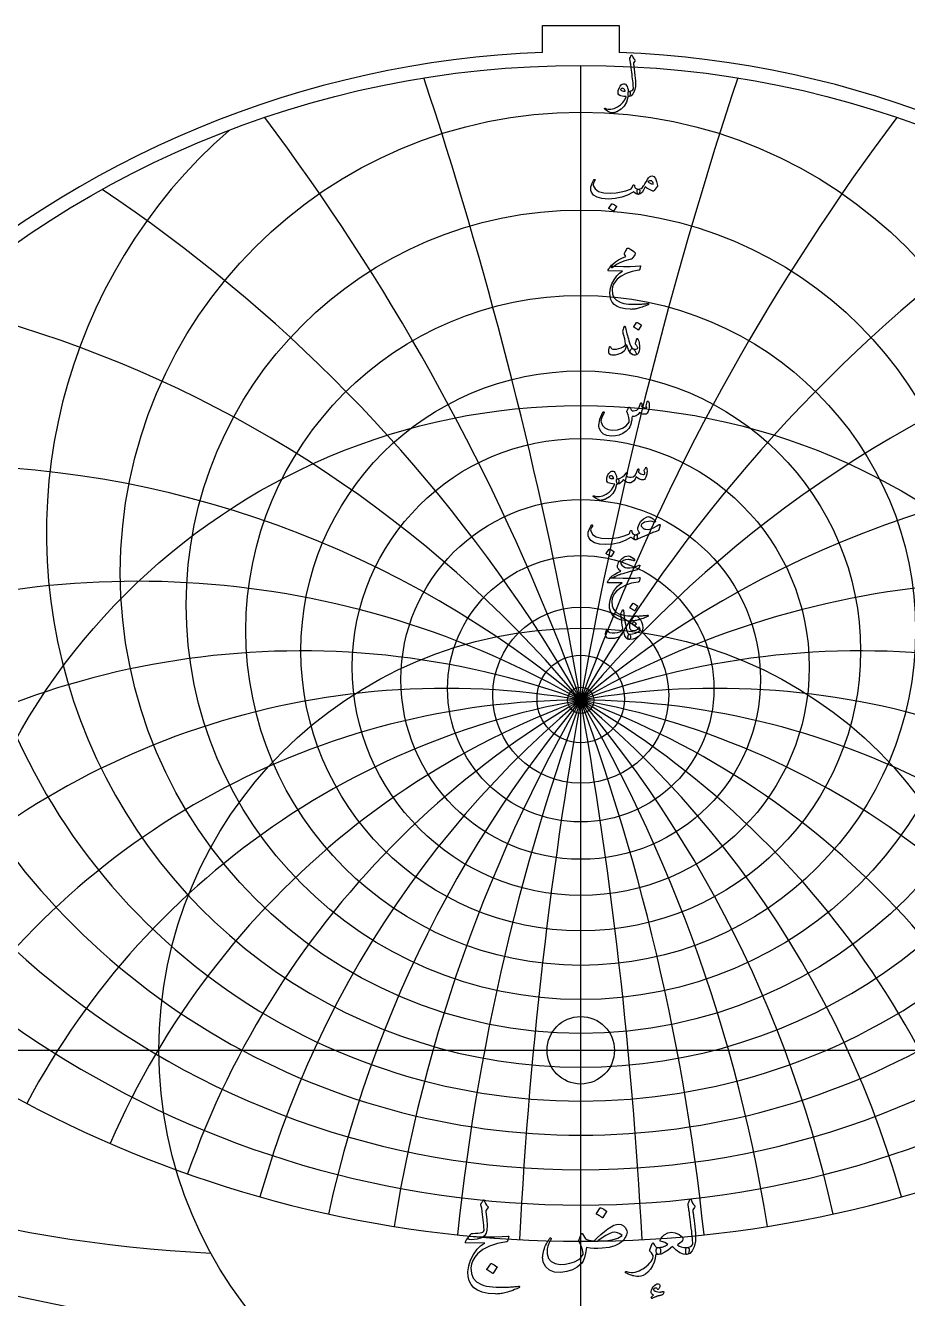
# Model space of a CAD drawing. Header units: millimetres. Extents: x -55 to 55, y -55 to 56.
# Drawn here: x -30.5 to 17.9, y -13.6 to 56.2 of the extents above; entities that cross this region are included whole.
import ezdxf

# ---------------------------------------------------------------- set-up
doc = ezdxf.new("R2010")
doc.units = ezdxf.units.MM
for name, color, linetype in [('CUT_INNER', 6, 'Continuous'), ('CUT_OUTER', 1, 'Continuous'), ('ENGRAVE', 7, 'Continuous'), ('ENGRAVE_FINE', 8, 'Continuous'), ('TEXT', 5, 'Continuous')]:
    doc.layers.add(name, color=color, linetype=linetype)

msp = doc.modelspace()

# ---------------------------------------------------------------- linework, layer by layer
at = {"layer": 'CUT_INNER'}
msp.add_circle((0, 0), 1.85, dxfattribs=at)
at = {"layer": 'CUT_OUTER'}
for points in [[(-2.1, 56.19), (2.1, 56.19), (2.1, 54.7095)], [(-2.1, 54.7095), (-2.1, 56.19)]]:
    msp.add_lwpolyline(points, dxfattribs=at)
for centre, radius, start, end in [((-0.0002, -0.0001), 54.7499, 132.890359, 87.801582), ((-0.0009, 0.0013), 54.7484, 92.19735, 132.890919)]:
    msp.add_arc(centre, radius, start, end, dxfattribs=at)
at = {"layer": 'ENGRAVE'}
for points in [[(0, -54), (0, 54)], [(-54, 0), (54, 0)]]:
    msp.add_lwpolyline(points, dxfattribs=at)
for centre, radius in [((0, 0), 54), ((0, 26.1785), 25.2529), ((0, 24.4241), 21.6421), ((0, 23.0203), 18.3667), ((0, 21.9001), 15.3488), ((0, 0), 35.3478), ((0, 21.015), 12.5288), ((0, 20.3302), 9.8597), ((0, 19.8203), 7.303), ((0, 19.4677), 4.8262), ((0, 0), 23.1383), ((0, 19.2606), 2.4006), ((0, 19.1923), 0.72)]:
    msp.add_circle(centre, radius, dxfattribs=at)
for centre, radius, start, end in [((0, 28.3784), 29.304, 131.172626, 48.827374), ((0, 31.1603), 33.9423, 157.98396, 22.01604), ((0, 34.7273), 39.3809, 176.664202, 3.335798), ((0, 39.3929), 45.9443, 191.904364, 348.095636), ((0, 45.6665), 54.1527, 205.149698, 334.850302), ((0, -22.9551), 42.1475, 33, 147), ((0, -22.9551), 42.1475, 33, 147), ((0, 54.4309), 64.9014, 217.070295, 322.929705), ((-16.834, 62.8253), 74.0261, 239.875199, 267.323307)]:
    msp.add_arc(centre, radius, start, end, dxfattribs=at)
at = {"layer": 'ENGRAVE_FINE'}
for centre, radius, start, end in [((-239.0301, -22.9551), 242.7175, 2.969013, 18.313318), ((-239.0301, -22.9551), 242.7175, 2.969013, 18.313318), ((239.0301, -22.9551), 242.7175, 161.686682, 177.030987), ((239.0301, -22.9551), 242.7175, 161.686682, 177.030987), ((-115.7992, -22.9551), 123.2309, 5.979733, 36.962322), ((-115.7992, -22.9551), 123.2309, 5.979733, 36.962322), ((115.7992, -22.9551), 123.2309, 143.037678, 174.020267), ((115.7992, -22.9551), 123.2309, 143.037678, 174.020267), ((-73.0015, -22.9551), 84.2949, 9.076124, 56.31782), ((-73.0015, -22.9551), 84.2949, 9.076124, 56.31782), ((73.0015, -22.9551), 84.2949, 123.68218, 170.923876), ((73.0015, -22.9551), 84.2949, 123.68218, 170.923876), ((-50.2294, -22.9551), 65.5698, 12.306911, 76.81627), ((-50.2294, -22.9551), 65.5698, 12.306911, 76.81627), ((50.2294, -22.9551), 65.5698, 103.18373, 167.693089), ((50.2294, -22.9551), 65.5698, 103.18373, 167.693089), ((-35.3659, -22.9551), 55.0196, 15.72862, 98.962673), ((-35.3659, -22.9551), 55.0196, 15.72862, 98.962673), ((35.3659, -22.9551), 55.0196, 81.037327, 164.27138), ((35.3659, -22.9551), 55.0196, 81.037327, 164.27138), ((-24.3338, -22.9551), 48.6677, 19.409554, 123.219246), ((-24.3338, -22.9551), 48.6677, 19.409554, 123.219246), ((24.3338, -22.9551), 48.6677, 56.780754, 160.590446), ((24.3338, -22.9551), 48.6677, 56.780754, 160.590446), ((-15.3404, -22.9551), 44.8524, 23.435256, 134.139707), ((-15.3404, -22.9551), 44.8524, 23.435256, 134.139707), ((15.3404, -22.9551), 44.8524, 45.860293, 156.564744), ((15.3404, -22.9551), 44.8524, 45.860293, 156.564744), ((-7.4317, -22.9551), 42.7976, 27.916334, 141.112561), ((-7.4317, -22.9551), 42.7976, 27.916334, 141.112561), ((7.4317, -22.9551), 42.7976, 38.887439, 152.083666), ((7.4317, -22.9551), 42.7976, 38.887439, 152.083666), ((0, 125.8167), 142.6767, 247.925664, 292.074336)]:
    msp.add_arc(centre, radius, start, end, dxfattribs=at)
at = {"layer": 'TEXT'}
for points in [[(2.6985, 54.3972), (2.7201, 54.4492), (2.7369, 54.4906), (2.7488, 54.5211), (2.756, 54.5409), (2.7616, 54.5534), (2.7688, 54.5624), (2.7776, 54.5678), (2.788, 54.5696), (2.7997, 54.5676), (2.8095, 54.5616), (2.8173, 54.5516), (2.8231, 54.5377), (2.8496, 54.4692), (2.8814, 54.4075), (2.9183, 54.3526), (2.9604, 54.3045), (2.9722, 54.2892), (2.9756, 54.2718), (2.9706, 54.2524), (2.9572, 54.2311), (2.887, 54.1321), (2.8918, 54.0878), (2.8965, 54.0443), (2.9013, 54.0016), (2.9061, 53.9596), (2.9109, 53.9185), (2.9157, 53.8782), (2.9205, 53.8387), (2.9253, 53.8), (2.9694, 53.4415), (2.9963, 53.1612), (3.0061, 52.9593), (2.9987, 52.8355), (2.9385, 52.611), (2.8598, 52.4451), (2.7628, 52.3379), (2.6475, 52.2894), (2.6443, 52.2894), (2.6411, 52.2894), (2.6379, 52.2894), (2.6347, 52.2894), (2.6157, 52.3074), (2.6035, 52.3485), (2.5982, 52.4128), (2.5995, 52.5002), (2.6025, 52.5325), (2.6115, 52.5561), (2.6265, 52.5708), (2.6475, 52.5768), (2.7285, 52.593), (2.796, 52.6223), (2.8498, 52.6649), (2.8902, 52.7205), (2.8875, 52.7874), (2.8826, 52.8634), (2.8755, 52.9487), (2.8662, 53.0431), (2.8549, 53.1463), (2.8419, 53.2579), (2.827, 53.3778), (2.8103, 53.5062), (2.795, 53.6323), (2.7808, 53.7457), (2.7678, 53.8463), (2.756, 53.9341), (2.7459, 54.0091), (2.7377, 54.0714), (2.7315, 54.1209), (2.7273, 54.1576), (2.6954, 54.3397), (2.6944, 54.3576), (2.6946, 54.3732), (2.696, 54.3864), (2.6985, 54.3972)], [(2.5836, 52.2543), (2.5087, 51.9914), (2.3832, 51.7713), (2.2069, 51.5938), (1.98, 51.4591), (1.9483, 51.4454), (1.9169, 51.4331), (1.886, 51.4223), (1.8555, 51.4128), (1.8255, 51.4049), (1.7964, 51.3988), (1.768, 51.3945), (1.7405, 51.392), (1.6718, 51.4018), (1.5808, 51.4375), (1.4674, 51.4992), (1.3317, 51.5868), (1.3171, 51.5994), (1.3086, 51.6116), (1.306, 51.6234), (1.3094, 51.6347), (1.3169, 51.6435), (1.3269, 51.6475), (1.3393, 51.6467), (1.3541, 51.6411), (1.4952, 51.5954), (1.6535, 51.5956), (1.8289, 51.6417), (2.0215, 51.7337), (2.1788, 51.8405), (2.3089, 51.9661), (2.4119, 52.1104), (2.4878, 52.2734), (2.4872, 52.2792), (2.4854, 52.2838), (2.4824, 52.2872), (2.4782, 52.2894), (2.3682, 52.2958), (2.2746, 52.3086), (2.1974, 52.3277), (2.1365, 52.3533), (2.0894, 52.3928), (2.0598, 52.4475), (2.0479, 52.5173), (2.0535, 52.6024), (2.0552, 52.6137), (2.0574, 52.6251), (2.06, 52.6368), (2.063, 52.6487), (2.0664, 52.661), (2.0702, 52.6738), (2.0744, 52.6873), (2.079, 52.7014), (2.1165, 52.7926), (2.162, 52.8682), (2.2155, 52.9283), (2.277, 52.9728), (2.3399, 52.9972), (2.3976, 52.9968), (2.4501, 52.9716), (2.4974, 52.9217), (2.5387, 52.8523), (2.57, 52.7716), (2.5914, 52.6798), (2.6027, 52.5768), (2.609, 52.5769), (2.6151, 52.5772), (2.621, 52.5777), (2.6267, 52.5784), (2.6324, 52.5791), (2.6383, 52.5796), (2.6444, 52.5799), (2.6506, 52.58), (2.6722, 52.5754), (2.689, 52.5617), (2.7009, 52.5387), (2.7081, 52.5066), (2.7111, 52.4712), (2.7105, 52.4355), (2.7063, 52.3994), (2.6985, 52.3629), (2.6884, 52.3307), (2.677, 52.3078), (2.6644, 52.294), (2.6506, 52.2894), (2.59, 52.2894), (2.5896, 52.2836), (2.5884, 52.2758), (2.5864, 52.2661), (2.5836, 52.2543)], [(2.4303, 52.612), (2.3968, 52.6704), (2.36, 52.7118), (2.3201, 52.7359), (2.277, 52.7429), (2.2513, 52.7361), (2.2283, 52.7253), (2.2081, 52.7106), (2.1908, 52.6918), (2.1852, 52.6818), (2.1844, 52.671), (2.1884, 52.6595), (2.1972, 52.6471), (2.2301, 52.6181), (2.2778, 52.5984), (2.3403, 52.5878), (2.4175, 52.5864), (2.4255, 52.588), (2.4303, 52.5928), (2.4319, 52.6008), (2.4303, 52.612)], [(0.7281, 47.7353), (0.7395, 47.7477), (0.7513, 47.7529), (0.7635, 47.7509), (0.776, 47.7417), (0.7856, 47.7298), (0.7888, 47.7162), (0.7856, 47.701), (0.776, 47.6843), (0.7273, 47.6088), (0.6962, 47.5389), (0.6826, 47.4747), (0.6866, 47.416), (0.7866, 47.2232), (0.9812, 47.0887), (1.2704, 47.0124), (1.6543, 46.9944), (1.9391, 47.0154), (2.2123, 47.0591), (2.474, 47.1256), (2.7241, 47.2148), (2.7682, 47.2409), (2.8047, 47.2811), (2.8337, 47.3352), (2.855, 47.4032), (2.8622, 47.4226), (2.8742, 47.436), (2.891, 47.4433), (2.9125, 47.4447), (2.9279, 47.4381), (2.9389, 47.4248), (2.9454, 47.4046), (2.9476, 47.3777), (2.9626, 47.311), (3.0043, 47.2611), (3.0728, 47.228), (3.168, 47.2116), (3.2023, 47.204), (3.2255, 47.1845), (3.2375, 47.1529), (3.2383, 47.1094), (3.2267, 47.0284), (3.2111, 46.9705), (3.1916, 46.9358), (3.168, 46.9242), (3.0979, 46.9334), (3.0315, 46.9609), (2.9686, 47.0068), (2.9093, 47.0711), (2.9043, 47.0737), (2.8957, 47.0719), (2.8836, 47.0657), (2.8678, 47.0551), (2.57, 46.8875), (2.2451, 46.7677), (1.893, 46.6958), (1.5137, 46.6719), (1.1632, 46.6958), (0.891, 46.7677), (0.697, 46.8875), (0.5812, 47.0551), (0.5549, 47.1487), (0.5461, 47.2443), (0.5549, 47.3419), (0.5812, 47.4415), (0.6168, 47.5342), (0.6531, 47.614), (0.6902, 47.6811), (0.7281, 47.7353)], [(3.9089, 47.9397), (4.0089, 47.9042), (4.0917, 47.804), (4.1574, 47.6391), (4.2059, 47.4096), (4.2077, 47.393), (4.2067, 47.3785), (4.2029, 47.3659), (4.1963, 47.3553), (4.0207, 47.135), (4.0085, 47.1216), (3.9943, 47.1134), (3.9782, 47.1104), (3.96, 47.1126), (3.8406, 47.1533), (3.7285, 47.2052), (3.6235, 47.2683), (3.5257, 47.3425), (3.4468, 47.1595), (3.3604, 47.0288), (3.2664, 46.9503), (3.1648, 46.9242), (3.1534, 46.9284), (3.1417, 46.941), (3.1295, 46.9619), (3.1169, 46.9913), (3.0975, 47.0639), (3.0906, 47.1222), (3.0959, 47.1661), (3.1137, 47.1956), (3.1241, 47.2026), (3.1361, 47.2076), (3.1496, 47.2106), (3.1648, 47.2116), (3.2375, 47.224), (3.3085, 47.2579), (3.378, 47.3134), (3.4458, 47.3904), (3.4756, 47.4352), (3.5201, 47.5086), (3.5794, 47.6108), (3.6534, 47.7417), (3.7113, 47.8284), (3.7732, 47.8902), (3.839, 47.9274), (3.9089, 47.9397)], [(3.679, 47.6268), (3.7388, 47.5769), (3.8067, 47.5358), (3.8826, 47.5034), (3.9664, 47.4799), (3.9618, 47.5427), (3.9448, 47.594), (3.9155, 47.6338), (3.8738, 47.6619), (3.8257, 47.6765), (3.7772, 47.6755), (3.7283, 47.6589), (3.679, 47.6268)], [(1.6958, 46.41), (1.6998, 46.414), (1.7054, 46.4164), (1.7125, 46.4172), (1.7213, 46.4164), (1.7834, 46.3913), (1.8419, 46.3605), (1.8968, 46.3242), (1.9481, 46.2823), (1.9531, 46.2759), (1.9552, 46.2695), (1.9547, 46.2631), (1.9513, 46.2567), (1.8012, 46.014), (1.7956, 46.0082), (1.7884, 46.0068), (1.7796, 46.0098), (1.7692, 46.0172), (1.7602, 46.0236), (1.7461, 46.0332), (1.7267, 46.046), (1.7022, 46.0619), (1.672, 46.0811), (1.6359, 46.1034), (1.5938, 46.129), (1.5457, 46.1577), (1.5393, 46.1625), (1.5361, 46.1673), (1.5361, 46.1721), (1.5393, 46.1769)], [(2.6954, 43.3595), (2.4163, 43.2867), (2.17, 43.1927), (1.9564, 43.0775), (1.7756, 42.9412), (1.7479, 42.9202), (1.7221, 42.9084), (1.6984, 42.9059), (1.6766, 42.9124), (1.6513, 42.9426), (1.6551, 42.9851), (1.688, 43.04), (1.7501, 43.1072), (1.8968, 43.229), (2.0654, 43.3388), (2.256, 43.4366), (2.4686, 43.5224), (2.4079, 43.6118), (2.3966, 43.6342), (2.3912, 43.6565), (2.3918, 43.6789), (2.3984, 43.7012), (2.4413, 43.7865), (2.4806, 43.8569), (2.5163, 43.9126), (2.5485, 43.9535), (2.569, 43.9729), (2.5892, 43.9831), (2.6089, 43.9841), (2.6283, 43.9759), (2.7407, 43.9124), (2.8351, 43.8529), (2.9115, 43.7975), (2.97, 43.746), (2.9814, 43.7294), (2.9868, 43.7084), (2.9862, 43.6831), (2.9796, 43.6533), (2.959, 43.6068), (2.9261, 43.5504), (2.8808, 43.4839), (2.8231, 43.4074), (2.8079, 43.3961), (2.7816, 43.3843), (2.7441, 43.3721), (2.6954, 43.3595)], [(1.9417, 42.9891), (2.3514, 42.9747), (2.7057, 42.9731), (3.0045, 42.9843), (3.2478, 43.0082), (3.2553, 43.0091), (3.2618, 43.0086), (3.2673, 43.0068), (3.2718, 43.0035), (3.2751, 42.999), (3.277, 42.9935), (3.2775, 42.987), (3.2766, 42.9795), (3.2703, 42.9504), (3.2642, 42.9236), (3.2583, 42.8993), (3.2526, 42.8773), (3.2471, 42.8578), (3.2419, 42.8406), (3.2368, 42.8258), (3.2319, 42.8134), (3.2215, 42.7937), (3.2095, 42.7791), (3.1959, 42.7697), (3.1808, 42.7655), (2.8119, 42.6987), (2.491, 42.5939), (2.2179, 42.4512), (1.9928, 42.2705), (1.879, 42.1406), (1.7964, 42.0031), (1.7449, 41.858), (1.7245, 41.7053), (1.7441, 41.4656), (1.8219, 41.2702), (1.958, 41.1191), (2.1525, 41.0123), (2.2532, 40.9799), (2.364, 40.9532), (2.4848, 40.932), (2.6155, 40.9165), (2.756, 40.9063), (2.9061, 40.9013), (3.0658, 40.9015), (3.2351, 40.9069), (3.2952, 40.9103), (3.3544, 40.9141), (3.4126, 40.9183), (3.4698, 40.9229), (3.5256, 40.9279), (3.5796, 40.9332), (3.6318, 40.939), (3.6822, 40.9452), (3.6975, 40.946), (3.7085, 40.942), (3.7151, 40.9332), (3.7173, 40.9197), (3.7161, 40.9039), (3.7125, 40.8917), (3.7065, 40.8831), (3.6981, 40.8782), (3.6079, 40.84), (3.5225, 40.8055), (3.4418, 40.7746), (3.366, 40.7472), (3.2951, 40.7233), (3.2295, 40.7025), (3.169, 40.6849), (3.1137, 40.6706), (3.0617, 40.66), (3.0111, 40.6506), (2.9619, 40.6424), (2.9141, 40.6354), (2.8675, 40.6301), (2.8219, 40.6267), (2.7773, 40.6253), (2.7337, 40.6259), (2.4359, 40.649), (2.1876, 40.6993), (1.9888, 40.7768), (1.8395, 40.8813), (1.7299, 41.0121), (1.6535, 41.1648), (1.6101, 41.3394), (1.6, 41.536), (1.6313, 41.7799), (1.7062, 42.0167), (1.8245, 42.2462), (1.9864, 42.4685), (2.0497, 42.5358), (2.1213, 42.6003), (2.2014, 42.6619), (2.2898, 42.7208), (1.5169, 42.7272), (1.4984, 42.7352), (1.4906, 42.7496), (1.4936, 42.7703), (1.5074, 42.7975), (1.5333, 42.837), (1.5569, 42.8725), (1.578, 42.9041), (1.5968, 42.9316), (1.6131, 42.955), (1.6271, 42.9739), (1.6387, 42.9885), (1.6479, 42.9987), (1.6686, 43.0005), (1.7245, 42.9995), (1.8155, 42.9957), (1.9417, 42.9891)], [(3.0642, 39.8952), (3.0682, 39.8992), (3.0738, 39.9016), (3.081, 39.9024), (3.0898, 39.9016), (3.1518, 39.8765), (3.2103, 39.8457), (3.2652, 39.8094), (3.3165, 39.7675), (3.3215, 39.7611), (3.3237, 39.7547), (3.3231, 39.7483), (3.3197, 39.7419), (3.1696, 39.4992), (3.164, 39.4934), (3.1568, 39.492), (3.148, 39.495), (3.1377, 39.5024), (3.1287, 39.5088), (3.1145, 39.5184), (3.0951, 39.5312), (3.0706, 39.5471), (3.0405, 39.5663), (3.0043, 39.5886), (2.9622, 39.6142), (2.9141, 39.6429), (2.9077, 39.6477), (2.9045, 39.6525), (2.9045, 39.6573), (2.9077, 39.6621)], [(2.4479, 39.6206), (2.4662, 39.5368), (2.4862, 39.4517), (2.5077, 39.3652), (2.5309, 39.2773), (2.5556, 39.1876), (2.582, 39.0956), (2.6099, 39.0015), (2.6395, 38.9052), (2.6991, 38.732), (2.7536, 38.6018), (2.8029, 38.5148), (2.847, 38.4709), (2.8856, 38.4448), (2.9245, 38.4078), (2.9638, 38.3601), (3.0035, 38.3016), (3.0411, 38.2292), (3.0514, 38.1747), (3.0347, 38.1382), (2.9908, 38.1196), (2.8488, 38.134), (2.7233, 38.2282), (2.6141, 38.4022), (2.5213, 38.6561), (2.5193, 38.6603), (2.5165, 38.6633), (2.5129, 38.6651), (2.5085, 38.6657), (2.5053, 38.6651), (2.5021, 38.6633), (2.499, 38.6603), (2.4958, 38.6561), (2.4868, 38.615), (2.4758, 38.5715), (2.4628, 38.5256), (2.4479, 38.4773), (2.4315, 38.4316), (2.4143, 38.3935), (2.3964, 38.3629), (2.3776, 38.34), (2.3101, 38.2811), (2.2259, 38.229), (2.1249, 38.1837), (2.0071, 38.1452), (1.8874, 38.1166), (1.7836, 38.1044), (1.6958, 38.1086), (1.6239, 38.1292), (1.5624, 38.1807), (1.5345, 38.2713), (1.5401, 38.401), (1.5792, 38.5699), (1.583, 38.5755), (1.588, 38.5795), (1.5942, 38.5819), (1.6016, 38.5827), (1.6103, 38.5817), (1.6175, 38.5787), (1.6231, 38.5737), (1.6271, 38.5667), (1.6423, 38.5314), (1.659, 38.502), (1.6774, 38.4787), (1.6974, 38.4613), (1.7596, 38.4382), (1.8443, 38.4326), (1.9513, 38.4446), (2.0806, 38.4741), (2.2185, 38.5184), (2.3257, 38.5683), (2.4021, 38.6238), (2.4479, 38.6849), (2.4554, 38.7467), (2.4431, 38.8525), (2.4107, 39.0022), (2.3584, 39.1958), (2.3333, 39.2978), (2.3185, 39.3803), (2.3141, 39.4431), (2.3201, 39.4865), (2.3808, 39.6589), (2.3874, 39.6771), (2.3944, 39.69), (2.4017, 39.6978), (2.4095, 39.7004), (2.4191, 39.6954), (2.4287, 39.6805), (2.4383, 39.6555), (2.4479, 39.6206)], [(3.093, 38.5891), (3.0742, 38.6204), (3.0562, 38.6473), (3.0391, 38.6699), (3.0227, 38.6881), (3.0109, 38.7036), (3.0043, 38.7216), (3.0029, 38.742), (3.0067, 38.7647), (3.0738, 39.0074), (3.0832, 39.0286), (3.0953, 39.0346), (3.1103, 39.0254), (3.1281, 39.001), (3.1548, 38.9493), (3.1776, 38.8869), (3.1963, 38.8136), (3.2111, 38.7296), (3.2197, 38.6489), (3.2231, 38.5699), (3.2213, 38.4925), (3.2143, 38.4166), (3.2029, 38.3505), (3.188, 38.2929), (3.1694, 38.2436), (3.1472, 38.2026), (3.1199, 38.1723), (3.0826, 38.1484), (3.0353, 38.1308), (2.978, 38.1196), (2.9193, 38.1174), (2.8646, 38.1268), (2.8139, 38.1478), (2.7672, 38.1803), (2.7311, 38.2216), (2.7121, 38.2689), (2.7103, 38.3222), (2.7257, 38.3815), (2.7502, 38.43), (2.7792, 38.4605), (2.8125, 38.4731), (2.8502, 38.4677), (2.9373, 38.4468), (3.0131, 38.4446), (3.0778, 38.4611), (3.1313, 38.4965), (3.1325, 38.5058), (3.1265, 38.5244), (3.1133, 38.5521), (3.093, 38.5891)], [(3.6438, 35.5611), (3.6494, 35.5751), (3.6566, 35.585), (3.6654, 35.591), (3.6758, 35.593), (3.6891, 35.5914), (3.7005, 35.5866), (3.7099, 35.5787), (3.7173, 35.5675), (3.7355, 35.5276), (3.7484, 35.4781), (3.7562, 35.419), (3.7588, 35.3503), (3.7518, 35.2381), (3.7309, 35.1316), (3.6959, 35.0306), (3.647, 34.9352), (3.6303, 34.9122), (3.6119, 34.8944), (3.5919, 34.8819), (3.5704, 34.8745), (3.4923, 34.8695), (3.4083, 34.8833), (3.3183, 34.9158), (3.2223, 34.9671), (3.1415, 34.8563), (3.0458, 34.7827), (2.9355, 34.7461), (2.8103, 34.7467), (2.8062, 34.6794), (2.8003, 34.6146), (2.7927, 34.5524), (2.7832, 34.4929), (2.7719, 34.4355), (2.7588, 34.3799), (2.744, 34.3261), (2.7273, 34.2741), (2.6886, 34.1803), (2.6363, 34.0937), (2.5704, 34.0142), (2.491, 33.942), (2.3051, 33.8182), (2.1085, 33.7312), (1.9012, 33.6809), (1.683, 33.6673), (1.4373, 33.7007), (1.2431, 33.7879), (1.1004, 33.929), (1.0092, 34.124), (0.9968, 34.1943), (0.9948, 34.2773), (1.0032, 34.3731), (1.0219, 34.4817), (1.0521, 34.6006), (1.0946, 34.7244), (1.1495, 34.8529), (1.2167, 34.9863), (1.2221, 34.9946), (1.2287, 35.0006), (1.2365, 35.0042), (1.2455, 35.0054), (1.2545, 35.0046), (1.2623, 35.0022), (1.2688, 34.9982), (1.2742, 34.9926), (1.2778, 34.9845), (1.279, 34.9759), (1.2778, 34.9669), (1.2742, 34.9575), (1.1888, 34.7801), (1.1337, 34.6342), (1.109, 34.5198), (1.1145, 34.437), (1.1952, 34.2543), (1.3221, 34.1216), (1.4954, 34.0388), (1.7149, 34.0058), (2.0219, 34.0254), (2.2818, 34.1032), (2.4946, 34.2394), (2.6602, 34.4338), (2.6596, 34.5619), (2.6387, 34.6972), (2.5974, 34.8398), (2.5357, 34.9894), (2.5279, 35.0046), (2.5237, 35.0182), (2.5231, 35.0302), (2.5261, 35.0405), (2.5433, 35.0762), (2.5596, 35.1096), (2.5752, 35.1408), (2.59, 35.1699), (2.6039, 35.1963), (2.6171, 35.2198), (2.6295, 35.2402), (2.6411, 35.2577), (2.6477, 35.2651), (2.6546, 35.2681), (2.662, 35.2667), (2.6698, 35.2609), (2.6738, 35.2565), (2.6794, 35.2497), (2.6866, 35.2405), (2.6954, 35.229), (2.7053, 35.215), (2.7161, 35.1986), (2.7277, 35.1799), (2.7401, 35.1587), (2.7652, 35.118), (2.7864, 35.0884), (2.8035, 35.0701), (2.8167, 35.0629), (2.8997, 35.0559), (2.9828, 35.0701), (3.0658, 35.1054), (3.1488, 35.1619), (3.179, 35.1994), (3.2087, 35.2609), (3.2381, 35.3463), (3.267, 35.4557), (3.2698, 35.4661), (3.275, 35.4749), (3.2826, 35.4821), (3.2925, 35.4876), (3.3019, 35.4912), (3.3109, 35.4924), (3.3195, 35.4912), (3.3277, 35.4876), (3.3399, 35.4677), (3.3444, 35.4302), (3.3414, 35.3751), (3.3309, 35.3024), (3.3953, 35.2629), (3.4642, 35.2369), (3.5375, 35.2246), (3.6151, 35.2258), (3.6141, 35.2491), (3.6111, 35.2681), (3.6061, 35.2827), (3.5991, 35.2928), (3.5911, 35.3024), (3.5864, 35.312), (3.5848, 35.3216), (3.5864, 35.3312)], [(1.956, 31.0128), (1.8812, 30.7499), (1.7557, 30.5297), (1.5794, 30.3523), (1.3525, 30.2176), (1.3207, 30.2039), (1.2894, 30.1916), (1.2585, 30.1807), (1.2279, 30.1713), (1.198, 30.1634), (1.1688, 30.1573), (1.1405, 30.153), (1.113, 30.1505), (1.0443, 30.1603), (0.9533, 30.196), (0.8399, 30.2577), (0.7042, 30.3453), (0.6896, 30.3579), (0.681, 30.3701), (0.6784, 30.3818), (0.6818, 30.3932), (0.6894, 30.402), (0.6994, 30.406), (0.7118, 30.4052), (0.7265, 30.3996), (0.8676, 30.3539), (1.0259, 30.3541), (1.2014, 30.4002), (1.394, 30.4922), (1.5513, 30.599), (1.6814, 30.7246), (1.7844, 30.8689), (1.8602, 31.0319), (1.8596, 31.0377), (1.8578, 31.0423), (1.8549, 31.0457), (1.8507, 31.0479), (1.7407, 31.0543), (1.6471, 31.0671), (1.5698, 31.0862), (1.509, 31.1118), (1.4618, 31.1513), (1.4323, 31.206), (1.4203, 31.2758), (1.4259, 31.3609), (1.4277, 31.3721), (1.4299, 31.3836), (1.4325, 31.3953), (1.4355, 31.4072), (1.4389, 31.4194), (1.4427, 31.4323), (1.4469, 31.4458), (1.4515, 31.4599), (1.489, 31.5511), (1.5345, 31.6267), (1.588, 31.6868), (1.6495, 31.7313), (1.7123, 31.7557), (1.77, 31.7553), (1.8225, 31.7301), (1.8698, 31.6802), (1.9111, 31.6108), (1.9425, 31.5301), (1.9638, 31.4383), (1.9752, 31.3353), (1.9815, 31.3354), (1.9876, 31.3357), (1.9935, 31.3362), (1.9992, 31.3369), (2.0048, 31.3376), (2.0107, 31.3381), (2.0168, 31.3384), (2.0231, 31.3385), (2.0447, 31.3339), (2.0614, 31.3201), (2.0734, 31.2972), (2.0806, 31.2651), (2.0836, 31.2297), (2.083, 31.194), (2.0788, 31.1579), (2.071, 31.1213), (2.0608, 31.0892), (2.0495, 31.0663), (2.0369, 31.0525), (2.0231, 31.0479), (1.9624, 31.0479), (1.962, 31.0421), (1.9608, 31.0343), (1.9588, 31.0245), (1.956, 31.0128)], [(1.8028, 31.3704), (1.7692, 31.4289), (1.7325, 31.4702), (1.6926, 31.4944), (1.6495, 31.5014), (1.6237, 31.4946), (1.6008, 31.4838), (1.5806, 31.469), (1.5632, 31.4503), (1.5577, 31.4403), (1.5569, 31.4295), (1.5608, 31.4179), (1.5696, 31.4056), (1.6026, 31.3766), (1.6503, 31.3569), (1.7127, 31.3463), (1.79, 31.3449), (1.798, 31.3465), (1.8028, 31.3513), (1.8044, 31.3593), (1.8028, 31.3704)], [(3.5688, 31.9581), (3.5758, 31.9628), (3.584, 31.9613), (3.5933, 31.9533), (3.6039, 31.9389), (3.6153, 31.9145), (3.6239, 31.8798), (3.6297, 31.8347), (3.6327, 31.7792), (3.6337, 31.7161), (3.6303, 31.6547), (3.6225, 31.5948), (3.6103, 31.5365), (3.5748, 31.4231), (3.5353, 31.3417), (3.4917, 31.2922), (3.4442, 31.2746), (3.3319, 31.2812), (3.2279, 31.3106), (3.1323, 31.3627), (3.045, 31.4375), (2.9852, 31.3195), (2.9141, 31.2275), (2.8319, 31.1615), (2.7385, 31.1213), (2.6405, 31.1126), (2.5413, 31.1373), (2.4409, 31.1956), (2.3393, 31.2874), (2.257, 31.1826), (2.1764, 31.1078), (2.0974, 31.0629), (2.0199, 31.0479), (2.0044, 31.0567), (1.9896, 31.083), (1.9756, 31.1269), (1.9624, 31.1884), (1.9576, 31.2491), (1.9656, 31.2938), (1.9864, 31.3225), (2.0199, 31.3353), (2.1672, 31.3686), (2.2962, 31.4335), (2.4067, 31.5299), (2.499, 31.6579), (2.5039, 31.6649), (2.5093, 31.6698), (2.5151, 31.6728), (2.5213, 31.6738), (2.5289, 31.673), (2.5357, 31.6706), (2.5417, 31.6666), (2.5469, 31.6611), (2.5498, 31.6439), (2.5429, 31.6148), (2.5259, 31.5736), (2.499, 31.5205), (2.5343, 31.4796), (2.5892, 31.4495), (2.6636, 31.4301), (2.7576, 31.4215), (2.8748, 31.4461), (2.9772, 31.5261), (3.0648, 31.6617), (3.1377, 31.8527), (3.1413, 31.8625), (3.1456, 31.8694), (3.1508, 31.8736), (3.1568, 31.875), (3.1658, 31.8742), (3.1736, 31.8718), (3.1802, 31.8678), (3.1856, 31.8623), (3.1896, 31.8543), (3.192, 31.8463), (3.1927, 31.8383), (3.192, 31.8303), (3.16, 31.6962), (3.1973, 31.6631), (3.2422, 31.6339), (3.2947, 31.6088), (3.3548, 31.5876), (3.4133, 31.5738), (3.4578, 31.5708), (3.4884, 31.5786), (3.5049, 31.5972), (3.5103, 31.6255), (3.5073, 31.6658), (3.4959, 31.7181), (3.4762, 31.7824), (3.4796, 31.8006), (3.4961, 31.8359), (3.5259, 31.8884), (3.5688, 31.9581)], [(0.5876, 28.7925), (0.599, 28.8049), (0.6108, 28.8101), (0.6229, 28.8081), (0.6355, 28.7989), (0.6451, 28.7869), (0.6483, 28.7733), (0.6451, 28.7582), (0.6355, 28.7414), (0.5868, 28.666), (0.5557, 28.5961), (0.5421, 28.5318), (0.5461, 28.4731), (0.6461, 28.2803), (0.8407, 28.1458), (1.1299, 28.0696), (1.5137, 28.0516), (1.7986, 28.0726), (2.0718, 28.1163), (2.3335, 28.1827), (2.5836, 28.272), (2.6277, 28.2981), (2.6642, 28.3382), (2.6932, 28.3923), (2.7145, 28.4604), (2.7217, 28.4797), (2.7337, 28.4931), (2.7504, 28.5005), (2.772, 28.5019), (2.7874, 28.4953), (2.7983, 28.4819), (2.8049, 28.4618), (2.8071, 28.4348), (2.8221, 28.3682), (2.8638, 28.3183), (2.9323, 28.2851), (3.0275, 28.2688), (3.0618, 28.2612), (3.085, 28.2416), (3.0969, 28.2101), (3.0977, 28.1666), (3.0862, 28.0855), (3.0706, 28.0276), (3.051, 27.9929), (3.0275, 27.9813), (2.9574, 27.9905), (2.891, 28.0181), (2.8281, 28.064), (2.7688, 28.1282), (2.7638, 28.1308), (2.7552, 28.129), (2.7431, 28.1229), (2.7273, 28.1123), (2.4295, 27.9446), (2.1045, 27.8249), (1.7525, 27.753), (1.3732, 27.7291), (1.0227, 27.753), (0.7505, 27.8249), (0.5565, 27.9446), (0.4407, 28.1123), (0.4144, 28.2059), (0.4056, 28.3015), (0.4144, 28.3991), (0.4407, 28.4987), (0.4762, 28.5913), (0.5126, 28.6711), (0.5497, 28.7382), (0.5876, 28.7925)], [(4.3464, 28.7829), (4.2825, 28.5274), (4.2754, 28.5151), (4.2634, 28.5035), (4.2466, 28.4927), (4.2251, 28.4827), (4.1773, 28.4659), (4.1265, 28.4472), (4.0727, 28.4267), (4.0159, 28.4045), (3.9561, 28.3806), (3.8933, 28.3554), (3.8276, 28.3287), (3.7588, 28.3007), (3.0243, 27.9813), (2.9908, 27.9887), (2.9636, 28.0109), (2.9429, 28.0478), (2.9285, 28.0995), (2.9261, 28.1544), (2.9413, 28.2009), (2.974, 28.239), (3.0243, 28.2688), (3.0306, 28.2717), (3.0431, 28.2771), (3.0617, 28.2852), (3.0866, 28.2959), (3.1174, 28.309), (3.154, 28.3242), (3.1964, 28.3417), (3.2446, 28.3614), (3.1826, 28.425), (3.1433, 28.4947), (3.1267, 28.5704), (3.1329, 28.652), (3.1943, 28.8462), (3.2989, 29.0105), (3.4466, 29.1448), (3.6375, 29.2492), (3.6792, 29.259), (3.7277, 29.2564), (3.783, 29.2414), (3.845, 29.2141), (3.9095, 29.1767), (3.9688, 29.135), (4.0229, 29.0889), (4.0718, 29.0384), (4.0855, 29.0198), (4.0917, 29.0025), (4.0903, 28.9863), (4.0814, 28.9713), (4.0678, 28.9598), (4.0526, 28.9538), (4.0358, 28.9534), (4.0175, 28.9586), (3.9219, 28.9887), (3.8203, 29.0025), (3.7127, 28.9999), (3.5991, 28.9809), (3.4963, 28.9502), (3.4147, 28.9091), (3.3542, 28.8576), (3.3149, 28.7957), (3.3109, 28.7682), (3.3213, 28.7366), (3.346, 28.7011), (3.3852, 28.6616), (3.4299, 28.6256), (3.4746, 28.5977), (3.5193, 28.5777), (3.564, 28.5658), (3.6979, 28.5624), (3.841, 28.5905), (3.9933, 28.6502), (4.1548, 28.7414), (4.1722, 28.7524), (4.1891, 28.763), (4.2057, 28.7731), (4.2219, 28.7829), (4.2374, 28.7921), (4.2522, 28.8005), (4.2662, 28.8081), (4.2794, 28.8149), (4.3159, 28.832), (4.3392, 28.8324), (4.3494, 28.8161), (4.3464, 28.7829)], [(1.5553, 27.4672), (1.5593, 27.4712), (1.5648, 27.4736), (1.572, 27.4744), (1.5808, 27.4736), (1.6429, 27.4484), (1.7014, 27.4177), (1.7563, 27.3814), (1.8075, 27.3394), (1.8125, 27.3331), (1.8147, 27.3267), (1.8141, 27.3203), (1.8107, 27.3139), (1.6606, 27.0712), (1.6551, 27.0654), (1.6479, 27.064), (1.6391, 27.067), (1.6287, 27.0744), (1.6197, 27.0808), (1.6056, 27.0903), (1.5862, 27.1031), (1.5616, 27.1191), (1.5315, 27.1382), (1.4954, 27.1606), (1.4533, 27.1861), (1.4052, 27.2149), (1.3988, 27.2197), (1.3956, 27.2245), (1.3956, 27.2293), (1.3988, 27.2341)], [(3.2399, 26.5954), (3.2424, 26.5728), (3.2279, 26.5307), (3.1961, 26.469), (3.1472, 26.3878), (3.1369, 26.3746), (3.1249, 26.3638), (3.1113, 26.3555), (3.0961, 26.3495), (2.8918, 26.2932), (2.7097, 26.2425), (2.55, 26.1974), (2.4127, 26.1579), (2.2978, 26.1241), (2.2051, 26.0964), (2.1349, 26.0746), (2.087, 26.0589), (1.7006, 25.8864), (1.6734, 25.8844), (1.6527, 25.888), (1.6383, 25.8972), (1.6303, 25.912), (1.6301, 25.9173), (1.6327, 25.9239), (1.6381, 25.9317), (1.6463, 25.9407), (1.7249, 26.0145), (1.8427, 26.0924), (1.9996, 26.1742), (2.1956, 26.2601), (2.1423, 26.3056), (2.0974, 26.3495), (2.0608, 26.3918), (2.0327, 26.4325), (2.0153, 26.477), (2.0111, 26.5307), (2.0201, 26.5936), (2.0423, 26.6656), (2.0782, 26.7407), (2.1285, 26.8157), (2.1932, 26.8908), (2.2722, 26.9658), (2.3582, 27.0307), (2.4407, 27.0752), (2.5195, 27.0994), (2.5948, 27.1031), (2.6968, 27.0826), (2.7888, 27.0401), (2.8708, 26.9756), (2.9429, 26.8892), (2.9492, 26.8784), (2.9524, 26.8684), (2.9524, 26.8592), (2.9492, 26.8509), (2.9423, 26.8431), (2.9341, 26.8389), (2.9247, 26.8383), (2.9141, 26.8413), (2.8671, 26.8562), (2.8219, 26.8692), (2.7785, 26.8802), (2.7369, 26.8892), (2.6973, 26.896), (2.6598, 26.9004), (2.6246, 26.9024), (2.5916, 26.902), (2.454, 26.8858), (2.3385, 26.8469), (2.2449, 26.7852), (2.1732, 26.7008), (2.2495, 26.6004), (2.3345, 26.5259), (2.4283, 26.4774), (2.5309, 26.4549), (2.6836, 26.4533), (2.8478, 26.4772), (3.0237, 26.5267), (3.2111, 26.6018), (3.2189, 26.6038), (3.2263, 26.6034), (3.2333, 26.6006), (3.2399, 26.5954)], [(1.9145, 25.896), (2.3243, 25.8816), (2.6786, 25.88), (2.9774, 25.8912), (3.2207, 25.9151), (3.2282, 25.916), (3.2347, 25.9155), (3.2402, 25.9137), (3.2446, 25.9104), (3.2479, 25.9059), (3.2498, 25.9004), (3.2503, 25.8939), (3.2494, 25.8864), (3.2431, 25.8573), (3.2371, 25.8305), (3.2312, 25.8062), (3.2255, 25.7842), (3.22, 25.7647), (3.2147, 25.7475), (3.2096, 25.7327), (3.2047, 25.7203), (3.1943, 25.7006), (3.1824, 25.686), (3.1688, 25.6766), (3.1536, 25.6724), (2.7848, 25.6056), (2.4638, 25.5008), (2.1908, 25.3581), (1.9656, 25.1774), (1.8519, 25.0475), (1.7692, 24.91), (1.7177, 24.7649), (1.6974, 24.6122), (1.7169, 24.3725), (1.7948, 24.1771), (1.9309, 24.026), (2.1253, 23.9192), (2.2261, 23.8868), (2.3369, 23.8601), (2.4576, 23.8389), (2.5884, 23.8234), (2.7289, 23.8132), (2.879, 23.8082), (3.0387, 23.8084), (3.2079, 23.8138), (3.2681, 23.8172), (3.3273, 23.821), (3.3855, 23.8252), (3.4426, 23.8298), (3.4984, 23.8348), (3.5524, 23.8401), (3.6046, 23.8459), (3.655, 23.8521), (3.6704, 23.8529), (3.6814, 23.8489), (3.6879, 23.8401), (3.6901, 23.8266), (3.6889, 23.8108), (3.6854, 23.7986), (3.6794, 23.79), (3.671, 23.7851), (3.5808, 23.7469), (3.4953, 23.7124), (3.4147, 23.6815), (3.3389, 23.6541), (3.268, 23.6302), (3.2023, 23.6094), (3.1419, 23.5918), (3.0866, 23.5775), (3.0346, 23.5669), (2.984, 23.5575), (2.9348, 23.5493), (2.887, 23.5423), (2.8404, 23.537), (2.7948, 23.5336), (2.7501, 23.5322), (2.7065, 23.5328), (2.4087, 23.5559), (2.1604, 23.6062), (1.9616, 23.6837), (1.8123, 23.7882), (1.7028, 23.919), (1.6263, 24.0717), (1.583, 24.2463), (1.5728, 24.4429), (1.6042, 24.6868), (1.679, 24.9236), (1.7974, 25.1531), (1.9592, 25.3754), (2.0225, 25.4427), (2.0942, 25.5072), (2.1742, 25.5688), (2.2626, 25.6277), (1.4898, 25.6341), (1.4712, 25.6421), (1.4634, 25.6565), (1.4664, 25.6772), (1.4802, 25.7044), (1.5062, 25.7439), (1.5297, 25.7794), (1.5509, 25.811), (1.5696, 25.8385), (1.586, 25.8619), (1.6, 25.8808), (1.6115, 25.8954), (1.6207, 25.9056), (1.6415, 25.9074), (1.6974, 25.9064), (1.7884, 25.9026), (1.9145, 25.896)], [(2.855, 24.4992), (2.859, 24.5032), (2.8646, 24.5056), (2.8718, 24.5064), (2.8806, 24.5056), (2.9427, 24.4804), (3.0011, 24.4497), (3.056, 24.4134), (3.1073, 24.3714), (3.1123, 24.365), (3.1145, 24.3587), (3.1139, 24.3523), (3.1105, 24.3459), (2.9604, 24.1032), (2.9548, 24.0974), (2.9476, 24.096), (2.9389, 24.099), (2.9285, 24.1064), (2.9195, 24.1128), (2.9053, 24.1223), (2.886, 24.1351), (2.8614, 24.1511), (2.8313, 24.1702), (2.7952, 24.1926), (2.753, 24.2181), (2.7049, 24.2469), (2.6985, 24.2517), (2.6954, 24.2565), (2.6954, 24.2613), (2.6985, 24.266)], [(2.657, 22.8066), (2.6802, 22.7954), (2.6985, 22.7779), (2.7121, 22.7539), (2.7209, 22.7236), (2.7267, 22.686), (2.7281, 22.6501), (2.7251, 22.6158), (2.7177, 22.583), (2.7067, 22.5551), (2.693, 22.5351), (2.6764, 22.5232), (2.657, 22.5192), (2.5614, 22.5457), (2.4822, 22.6126), (2.4193, 22.7198), (2.3728, 22.8673), (2.3668, 22.8927), (2.3616, 22.9148), (2.3572, 22.9334), (2.3536, 22.9487), (2.3509, 22.9606), (2.3489, 22.9691), (2.3477, 22.9742), (2.3473, 22.9759), (2.3425, 22.9852), (2.3377, 22.9878), (2.3329, 22.9836), (2.3281, 22.9727), (2.2738, 22.8501), (2.2131, 22.7539), (2.1461, 22.684), (2.0726, 22.6405), (1.966, 22.607), (1.8411, 22.5862), (1.6978, 22.5783), (1.5361, 22.583), (1.4281, 22.6164), (1.3692, 22.6972), (1.3595, 22.8256), (1.3988, 23.0014), (1.4078, 23.0226), (1.4187, 23.0381), (1.4317, 23.0481), (1.4467, 23.0525), (1.4614, 23.0511), (1.4738, 23.0437), (1.4838, 23.0303), (1.4914, 23.011), (1.5076, 22.9697), (1.5273, 22.9383), (1.5507, 22.917), (1.5776, 22.9056), (1.7287, 22.8824), (1.8722, 22.88), (2.0081, 22.8984), (2.1365, 22.9375), (2.1922, 22.9667), (2.2379, 23.0062), (2.2736, 23.0561), (2.2994, 23.1164), (2.2978, 23.1449), (2.2898, 23.2114), (2.2754, 23.3158), (2.2546, 23.4581), (2.2441, 23.5342), (2.2347, 23.603), (2.2265, 23.6644), (2.2195, 23.7184), (2.2135, 23.7646), (2.2083, 23.8026), (2.2039, 23.8324), (2.2004, 23.8541), (2.1974, 23.8872), (2.198, 23.9164), (2.2022, 23.9415), (2.2099, 23.9627), (2.2223, 23.9889), (2.2339, 24.0134), (2.2447, 24.036), (2.2546, 24.0569), (2.2636, 24.0759), (2.2714, 24.0932), (2.278, 24.1087), (2.2834, 24.1223), (2.289, 24.1333), (2.2962, 24.1407), (2.3049, 24.1445), (2.3153, 24.1447), (2.3267, 24.1403), (2.3353, 24.1335), (2.3411, 24.1243), (2.3441, 24.1128), (2.3635, 23.9494), (2.3836, 23.7946), (2.4042, 23.6484), (2.4255, 23.5108), (2.4472, 23.3817), (2.469, 23.2613), (2.4911, 23.1494), (2.5133, 23.0461), (2.5403, 22.9497), (2.5732, 22.8777), (2.6121, 22.8299), (2.657, 22.8066)], [(3.0243, 23.8253), (3.0462, 23.8221), (3.0706, 23.8126), (3.0973, 23.7966), (3.1265, 23.7742), (3.2512, 23.6413), (3.3381, 23.4916), (3.387, 23.3251), (3.3979, 23.1419), (3.3882, 23.0465), (3.3684, 22.9615), (3.3387, 22.8868), (3.2989, 22.8226), (3.1702, 22.6898), (3.0203, 22.595), (2.8492, 22.5381), (2.657, 22.5192), (2.6377, 22.5238), (2.6211, 22.5375), (2.6073, 22.5605), (2.5964, 22.5926), (2.5923, 22.6104), (2.5896, 22.6286), (2.5883, 22.6471), (2.5884, 22.6661), (2.5895, 22.6848), (2.5912, 22.7028), (2.5935, 22.72), (2.5964, 22.7363), (2.6049, 22.7647), (2.6179, 22.7858), (2.6353, 22.7998), (2.657, 22.8066), (2.8443, 22.8317), (3.0067, 22.8785), (3.1444, 22.9467), (3.2574, 23.0365), (3.252, 23.0814), (3.2454, 23.1172), (3.2377, 23.1437), (3.2287, 23.1611), (3.2179, 23.176), (3.2079, 23.1858), (3.1987, 23.1904), (3.1904, 23.1898), (3.1846, 23.1878), (3.18, 23.185), (3.1766, 23.1814), (3.1744, 23.177), (3.1436, 23.114), (3.1057, 23.0653), (3.0606, 23.0309), (3.0083, 23.011), (2.8564, 22.9992), (2.752, 23.0405), (2.6952, 23.1349), (2.6858, 23.2824), (2.6985, 23.3671), (2.7241, 23.4549), (2.7624, 23.5459), (2.8135, 23.6401), (2.8674, 23.7211), (2.9205, 23.779), (2.9728, 23.8138), (3.0243, 23.8253)], [(2.9189, 23.4804), (2.8872, 23.4715), (2.8622, 23.4477), (2.8441, 23.4092), (2.8327, 23.3559), (2.8329, 23.3475), (2.8335, 23.3415), (2.8345, 23.3379), (2.8359, 23.3367), (2.868, 23.3289), (2.9005, 23.3247), (2.9335, 23.3242), (2.9668, 23.3271), (2.9961, 23.3333), (3.0203, 23.3423), (3.0393, 23.3541), (3.053, 23.3687), (3.0171, 23.42), (2.9828, 23.4557), (2.95, 23.4758), (2.9189, 23.4804)], [(-5.2992, -9.8331), (-5.3086, -9.7107), (-5.3199, -9.5819), (-5.3331, -9.4467), (-5.3481, -9.3051), (-5.3653, -9.1566), (-5.3849, -9.0007), (-5.4068, -8.8373), (-5.4312, -8.6664), (-5.4823, -8.4919), (-5.4828, -8.469), (-5.4801, -8.4471), (-5.4743, -8.4264), (-5.4652, -8.4067), (-5.4598, -8.3966), (-5.4519, -8.3833), (-5.4417, -8.3668), (-5.429, -8.3471), (-5.4143, -8.3239), (-5.3976, -8.297), (-5.3791, -8.2664), (-5.3588, -8.2321), (-5.3516, -8.2209), (-5.3428, -8.213), (-5.3324, -8.2082), (-5.3205, -8.2066), (-5.3106, -8.2087), (-5.3024, -8.2151), (-5.2957, -8.2257), (-5.2906, -8.2406), (-5.2614, -8.3245), (-5.2204, -8.4056), (-5.1677, -8.4841), (-5.1033, -8.56), (-5.0871, -8.5813), (-5.0809, -8.6026), (-5.0849, -8.6239), (-5.099, -8.6451), (-5.1885, -8.7686), (-5.1956, -8.7838), (-5.2002, -8.8038), (-5.202, -8.8285), (-5.2012, -8.858), (-5.1539, -9.2748), (-5.1352, -9.6096), (-5.1453, -9.8624), (-5.1842, -10.0333), (-5.2816, -10.1719), (-5.4503, -10.277), (-5.6904, -10.3486), (-6.0017, -10.3867), (-6.1172, -10.3803), (-6.1742, -10.3441), (-6.1726, -10.2781), (-6.1125, -10.1823), (-6.1019, -10.1697), (-6.0917, -10.1573), (-6.0817, -10.1452), (-6.072, -10.1333), (-6.0626, -10.1218), (-6.0534, -10.1105), (-6.0445, -10.0994), (-6.0358, -10.0886), (-6.0145, -10.0681), (-5.989, -10.0535), (-5.9592, -10.0447), (-5.9251, -10.0418), (-5.7723, -10.037), (-5.6377, -10.0269), (-5.5211, -10.0115), (-5.4226, -9.9907), (-5.367, -9.9697), (-5.3279, -9.9364), (-5.3053, -9.8909), (-5.2992, -9.8331)], [(5.891, -8.3939), (5.9198, -8.3245), (5.9421, -8.2694), (5.9581, -8.2287), (5.9677, -8.2023), (5.9751, -8.1855), (5.9847, -8.1736), (5.9964, -8.1664), (6.0103, -8.164), (6.026, -8.1666), (6.039, -8.1746), (6.0494, -8.1879), (6.0571, -8.2066), (6.0925, -8.2978), (6.1348, -8.3801), (6.184, -8.4533), (6.2402, -8.5174), (6.2559, -8.5379), (6.2604, -8.561), (6.2538, -8.5869), (6.2359, -8.6153), (6.1423, -8.7473), (6.1486, -8.8064), (6.155, -8.8644), (6.1614, -8.9214), (6.1678, -8.9773), (6.1742, -9.0321), (6.1806, -9.0859), (6.187, -9.1385), (6.1934, -9.1902), (6.2522, -9.6681), (6.2881, -10.0418), (6.3011, -10.3111), (6.2913, -10.4761), (6.2109, -10.7755), (6.1061, -10.9967), (5.9767, -11.1396), (5.8229, -11.2042), (5.8186, -11.2042), (5.8144, -11.2042), (5.8101, -11.2042), (5.8059, -11.2042), (5.7806, -11.1803), (5.7644, -11.1255), (5.7572, -11.0398), (5.759, -10.9232), (5.763, -10.8801), (5.775, -10.8487), (5.795, -10.829), (5.8229, -10.821), (5.931, -10.7995), (6.0209, -10.7603), (6.0928, -10.7037), (6.1465, -10.6294), (6.1429, -10.5402), (6.1364, -10.4389), (6.127, -10.3252), (6.1146, -10.1993), (6.0995, -10.0617), (6.0821, -9.913), (6.0623, -9.753), (6.0401, -9.5819), (6.0196, -9.4137), (6.0007, -9.2626), (5.9834, -9.1284), (5.9677, -9.0113), (5.9541, -8.9113), (5.9432, -8.8282), (5.9349, -8.7622), (5.9294, -8.7133), (5.8868, -8.4706), (5.8854, -8.4466), (5.8857, -8.4259), (5.8876, -8.4083), (5.891, -8.3939)], [(1.0709, -8.6451), (1.0762, -8.6398), (1.0837, -8.6366), (1.0933, -8.6356), (1.105, -8.6366), (1.1877, -8.6702), (1.2657, -8.7111), (1.3389, -8.7596), (1.4073, -8.8155), (1.4139, -8.824), (1.4169, -8.8325), (1.4161, -8.841), (1.4115, -8.8495), (1.2114, -9.1731), (1.204, -9.1809), (1.1944, -9.1827), (1.1827, -9.1787), (1.1688, -9.1689), (1.1569, -9.1604), (1.138, -9.1476), (1.1122, -9.1306), (1.0794, -9.1093), (1.0392, -9.0837), (0.9911, -9.0539), (0.9349, -9.0199), (0.8708, -8.9815), (0.8623, -8.9751), (0.858, -8.9688), (0.858, -8.9624), (0.8623, -8.956)], [(2.0673, -9.5308), (2.2158, -9.5526), (2.3419, -9.6224), (2.4457, -9.74), (2.5272, -9.9055), (2.5362, -9.9689), (2.5293, -10.0397), (2.5064, -10.1179), (2.4675, -10.2036), (2.4228, -10.2861), (2.3824, -10.3548), (2.3462, -10.4096), (2.3143, -10.4506), (2.128, -10.6039), (1.8757, -10.7231), (1.5574, -10.8082), (1.1731, -10.8593), (0.9418, -10.8705), (0.7207, -10.8657), (0.5096, -10.845), (0.3087, -10.8082), (0.2613, -11.1204), (0.2001, -11.3714), (0.1251, -11.5611), (0.0362, -11.6897), (-0.1969, -11.8879), (-0.462, -12.0356), (-0.759, -12.1328), (-1.0879, -12.1793), (-1.4342, -12.1631), (-1.7107, -12.0633), (-1.9175, -11.8799), (-2.0545, -11.613), (-2.0662, -11.5716), (-2.0758, -11.5284), (-2.0833, -11.4833), (-2.0886, -11.4363), (-2.0912, -11.3877), (-2.0907, -11.3378), (-2.087, -11.2866), (-2.0801, -11.234), (-2.0652, -11.141), (-2.046, -11.0494), (-2.0226, -10.959), (-1.9949, -10.87), (-1.9632, -10.7826), (-1.9278, -10.697), (-1.8887, -10.6133), (-1.8459, -10.5315), (-1.8268, -10.4982), (-1.8081, -10.4665), (-1.7896, -10.4365), (-1.7714, -10.408), (-1.7537, -10.3811), (-1.7368, -10.3558), (-1.7207, -10.3321), (-1.7054, -10.31), (-1.6944, -10.2975), (-1.683, -10.2898), (-1.671, -10.2869), (-1.6585, -10.2888), (-1.6452, -10.2938), (-1.6351, -10.3005), (-1.6282, -10.3087), (-1.6245, -10.3186), (-1.6234, -10.3297), (-1.6245, -10.342), (-1.6276, -10.3553), (-1.633, -10.3697), (-1.6641, -10.4168), (-1.6936, -10.4687), (-1.7216, -10.5253), (-1.7479, -10.5868), (-1.8033, -10.7441), (-1.8374, -10.8923), (-1.8501, -11.0315), (-1.8416, -11.1617), (-1.762, -11.4089), (-1.617, -11.5885), (-1.4065, -11.7006), (-1.1305, -11.745), (-0.8639, -11.7325), (-0.6046, -11.6822), (-0.3529, -11.5941), (-0.1086, -11.4682), (-0.0349, -11.4158), (0.0287, -11.3522), (0.0822, -11.2774), (0.1256, -11.1915), (0.1307, -11.1795), (0.1331, -11.1649), (0.1328, -11.1476), (0.1299, -11.1276), (0.0923, -10.937), (0.0436, -10.7699), (-0.0162, -10.6262), (-0.0873, -10.5059), (-0.1014, -10.4838), (-0.1096, -10.4644), (-0.112, -10.4476), (-0.1086, -10.4335), (0.0234, -10.0844), (0.0423, -10.058), (0.0607, -10.0471), (0.0785, -10.0516), (0.0958, -10.0716), (0.2534, -10.3399), (0.3377, -10.3798), (0.446, -10.4101), (0.5783, -10.4309), (0.7345, -10.442), (0.92, -10.2613), (1.106, -10.094), (1.2926, -9.9399), (1.4797, -9.7991), (1.6585, -9.6817), (1.8161, -9.5979), (1.9523, -9.5476), (2.0673, -9.5308)], [(-5.7335, -10.2121), (-5.1871, -10.2313), (-4.7147, -10.2334), (-4.3163, -10.2185), (-3.9919, -10.1866), (-3.982, -10.1854), (-3.9733, -10.186), (-3.966, -10.1886), (-3.96, -10.193), (-3.9556, -10.1989), (-3.9531, -10.2063), (-3.9524, -10.2149), (-3.9536, -10.2249), (-3.962, -10.2637), (-3.9701, -10.2994), (-3.978, -10.3319), (-3.9855, -10.3611), (-3.9929, -10.3872), (-3.9999, -10.4101), (-4.0067, -10.4298), (-4.0132, -10.4463), (-4.0271, -10.4727), (-4.043, -10.4921), (-4.0611, -10.5046), (-4.0814, -10.5102), (-4.5732, -10.5993), (-5.0011, -10.739), (-5.3652, -10.9293), (-5.6654, -11.1702), (-5.817, -11.3434), (-5.9272, -11.5268), (-5.9959, -11.7203), (-6.023, -11.9239), (-5.997, -12.2435), (-5.8932, -12.504), (-5.7117, -12.7055), (-5.4525, -12.8479), (-5.3181, -12.891), (-5.1704, -12.9266), (-5.0093, -12.9548), (-4.835, -12.9756), (-4.6477, -12.9892), (-4.4475, -12.9958), (-4.2346, -12.9956), (-4.009, -12.9884), (-3.9287, -12.9838), (-3.8498, -12.9788), (-3.7722, -12.9732), (-3.696, -12.9671), (-3.6216, -12.9604), (-3.5496, -12.9532), (-3.48, -12.9455), (-3.4128, -12.9373), (-3.3923, -12.9362), (-3.3777, -12.9415), (-3.3689, -12.9532), (-3.366, -12.9713), (-3.3676, -12.9924), (-3.3724, -13.0086), (-3.3804, -13.02), (-3.3915, -13.0267), (-3.5118, -13.0775), (-3.6257, -13.1236), (-3.7333, -13.1648), (-3.8344, -13.2013), (-3.9289, -13.2332), (-4.0164, -13.2609), (-4.0971, -13.2843), (-4.1708, -13.3035), (-4.2401, -13.3176), (-4.3076, -13.3301), (-4.3732, -13.341), (-4.4369, -13.3503), (-4.499, -13.3575), (-4.5599, -13.362), (-4.6193, -13.3639), (-4.6775, -13.3631), (-5.0745, -13.3322), (-5.4056, -13.2651), (-5.6707, -13.1619), (-5.8697, -13.0224), (-6.0158, -12.8481), (-6.1178, -12.6445), (-6.1755, -12.4117), (-6.1891, -12.1495), (-6.1473, -11.8243), (-6.0475, -11.5087), (-5.8897, -11.2026), (-5.6739, -10.9062), (-5.5895, -10.8165), (-5.494, -10.7305), (-5.3872, -10.6483), (-5.2694, -10.5698), (-6.2998, -10.5613), (-6.3246, -10.5506), (-6.3349, -10.5315), (-6.3309, -10.5038), (-6.3126, -10.4676), (-6.278, -10.4149), (-6.2466, -10.3675), (-6.2184, -10.3255), (-6.1934, -10.2888), (-6.1715, -10.2576), (-6.1529, -10.2323), (-6.1375, -10.2129), (-6.1252, -10.1993), (-6.0975, -10.1969), (-6.023, -10.1983), (-5.9017, -10.2033), (-5.7335, -10.2121)], [(2.2759, -10.161), (2.1453, -10.0615), (2.0087, -10.0013), (1.8664, -9.9806), (1.7181, -9.9992), (1.5574, -10.0559), (1.3732, -10.1493), (1.1656, -10.2794), (0.9346, -10.4463), (1.3554, -10.4476), (1.7192, -10.4005), (2.026, -10.305), (2.2759, -10.161)], [(5.8229, -10.821), (5.8852, -10.8303), (5.9272, -10.8583), (5.949, -10.9048), (5.9506, -10.97), (5.9299, -11.0709), (5.9017, -11.1436), (5.866, -11.188), (5.8229, -11.2042), (5.6268, -11.1864), (5.4301, -11.1074), (5.2329, -10.9671), (5.0352, -10.7657), (4.7858, -10.9591), (4.5742, -11.0967), (4.4004, -11.1784), (4.2645, -11.2042), (4.2195, -11.1941), (4.1825, -11.1638), (4.1535, -11.1132), (4.1325, -11.0424), (4.1263, -10.9488), (4.1463, -10.8806), (4.1923, -10.838), (4.2645, -10.821), (4.3301, -10.8146), (4.3949, -10.804), (4.4589, -10.7891), (4.5221, -10.7699), (4.5845, -10.7462), (4.6461, -10.7178), (4.7069, -10.6845), (4.7669, -10.6464), (4.6932, -10.5863), (4.604, -10.5379), (4.4994, -10.5011), (4.3794, -10.4761), (4.3685, -10.4716), (4.3613, -10.4623), (4.3579, -10.4482), (4.3581, -10.4293), (4.3784, -10.3641), (4.422, -10.292), (4.4891, -10.2129), (4.5795, -10.127), (4.7682, -10.0138), (4.9681, -9.9726), (5.1791, -10.0032), (5.4014, -10.1057), (5.4956, -10.1711), (5.561, -10.2355), (5.5978, -10.2989), (5.6057, -10.3611), (5.5823, -10.4282), (5.5248, -10.5017), (5.4333, -10.5815), (5.3077, -10.6677), (5.3974, -10.7348), (5.5131, -10.7827), (5.655, -10.8114), (5.8229, -10.821)], [(3.7833, -10.9402), (3.9153, -10.5996), (3.9299, -10.5725), (3.944, -10.5591), (3.9576, -10.5597), (3.9706, -10.574), (4.0063, -10.6337), (4.0409, -10.6848), (4.0744, -10.7273), (4.1069, -10.7614), (4.1426, -10.7875), (4.1814, -10.8061), (4.2235, -10.8173), (4.2687, -10.821), (4.3134, -10.8327), (4.3454, -10.8679), (4.3645, -10.9264), (4.3709, -11.0084), (4.3645, -11.0909), (4.3454, -11.151), (4.3134, -11.1888), (4.2687, -11.2042), (4.2344, -11.2058), (4.1995, -11.2064), (4.1641, -11.2058), (4.1282, -11.2042), (4.1221, -11.2058), (4.1165, -11.2106), (4.1114, -11.2186), (4.1069, -11.2298), (4.084, -11.4312), (4.0281, -11.6269), (3.9392, -11.8166), (3.8174, -12.0005), (3.6814, -12.1604), (3.5502, -12.2783), (3.4237, -12.3542), (3.3021, -12.388), (3.1877, -12.3968), (3.0828, -12.3976), (2.9876, -12.3904), (2.9019, -12.3752), (2.86, -12.3635), (2.8151, -12.3497), (2.7673, -12.3337), (2.7166, -12.3156), (2.6633, -12.2948), (2.6075, -12.2709), (2.5494, -12.2437), (2.4888, -12.2134), (2.4737, -12.2065), (2.4622, -12.1985), (2.4545, -12.1895), (2.4505, -12.1793), (2.4479, -12.1658), (2.4484, -12.1549), (2.4521, -12.1466), (2.459, -12.141), (2.4681, -12.136), (2.4782, -12.1336), (2.4894, -12.1338), (2.5016, -12.1368), (2.6357, -12.1639), (2.7614, -12.1772), (2.8785, -12.1767), (2.987, -12.1623), (3.0944, -12.134), (3.1994, -12.0958), (3.302, -12.0477), (3.4022, -11.9899), (3.5003, -11.9224), (3.5965, -11.8456), (3.6908, -11.7595), (3.7833, -11.6641), (3.8527, -11.5771), (3.9078, -11.4906), (3.9486, -11.4046), (3.9749, -11.3192), (3.9672, -11.2596), (3.9355, -11.1915), (3.8799, -11.1148), (3.8003, -11.0297), (3.7865, -11.0113), (3.779, -10.9903), (3.778, -10.9666), (3.7833, -10.9402)], [(-4.9372, -11.7024), (-4.9319, -11.6971), (-4.9245, -11.6939), (-4.9149, -11.6929), (-4.9032, -11.6939), (-4.8204, -11.7275), (-4.7424, -11.7684), (-4.6692, -11.8169), (-4.6008, -11.8728), (-4.5942, -11.8813), (-4.5913, -11.8898), (-4.5921, -11.8983), (-4.5966, -11.9068), (-4.7967, -12.2304), (-4.8042, -12.2382), (-4.8137, -12.24), (-4.8255, -12.236), (-4.8393, -12.2262), (-4.8513, -12.2177), (-4.8702, -12.2049), (-4.896, -12.1879), (-4.9287, -12.1666), (-4.9689, -12.141), (-5.0171, -12.1112), (-5.0732, -12.0771), (-5.1374, -12.0388), (-5.1459, -12.0324), (-5.1501, -12.026), (-5.1501, -12.0197), (-5.1459, -12.0133)], [(4.4454, -13.4291), (4.4038, -13.4369), (4.3652, -13.4442), (4.3296, -13.4512), (4.2969, -13.4578), (4.2675, -13.4642), (4.2414, -13.4706), (4.2188, -13.477), (4.1995, -13.4834), (4.18, -13.4907), (4.1564, -13.4997), (4.1289, -13.5106), (4.0973, -13.5233), (4.0618, -13.538), (4.0223, -13.5548), (3.9788, -13.5739), (3.9313, -13.5951), (3.9119, -13.6015), (3.8953, -13.6015), (3.8816, -13.5951), (3.8706, -13.5824), (3.864, -13.551), (3.8826, -13.5145), (3.9263, -13.4728), (3.9951, -13.4259), (3.9424, -13.3959), (3.9025, -13.3636), (3.8754, -13.3289), (3.861, -13.2918), (3.8582, -13.2217), (3.8754, -13.1457), (3.9125, -13.0636), (3.9696, -12.9756), (4.0376, -12.8968), (4.1077, -12.8423), (4.1798, -12.8121), (4.2538, -12.8063), (4.2951, -12.8167), (4.3233, -12.8383), (4.3382, -12.871), (4.34, -12.9149), (4.3328, -12.9624), (4.3209, -13.0059), (4.3041, -13.0455), (4.2825, -13.081), (4.261, -13.1059), (4.241, -13.1169), (4.2227, -13.1139), (4.2059, -13.097), (4.1867, -13.0716), (4.1644, -13.053), (4.1388, -13.0413), (4.1101, -13.0363), (4.08, -13.0363), (4.0534, -13.0427), (4.0305, -13.0554), (4.0111, -13.0746), (3.9969, -13.0977), (3.9927, -13.1193), (3.9985, -13.1393), (4.0143, -13.1576), (4.0734, -13.2013), (4.1452, -13.2335), (4.2299, -13.254), (4.3273, -13.263), (4.3357, -13.2627), (4.3452, -13.2618), (4.3557, -13.2603), (4.3672, -13.2582), (4.3797, -13.2557), (4.3931, -13.253), (4.4076, -13.2501), (4.4231, -13.247), (4.4398, -13.244), (4.455, -13.2411), (4.4686, -13.2384), (4.4805, -13.2359), (4.4911, -13.2338), (4.5005, -13.2323), (4.5087, -13.2314), (4.5157, -13.2311), (4.5289, -13.2325), (4.5396, -13.2367), (4.548, -13.2437), (4.554, -13.2534), (4.5578, -13.2628), (4.5596, -13.2718), (4.5594, -13.2804), (4.5572, -13.2886), (4.5263, -13.3464), (4.4973, -13.3892), (4.4704, -13.4167), (4.4454, -13.4291)]]:
    msp.add_lwpolyline(points, close=True, dxfattribs=at)

doc.saveas('drawing.dxf')
